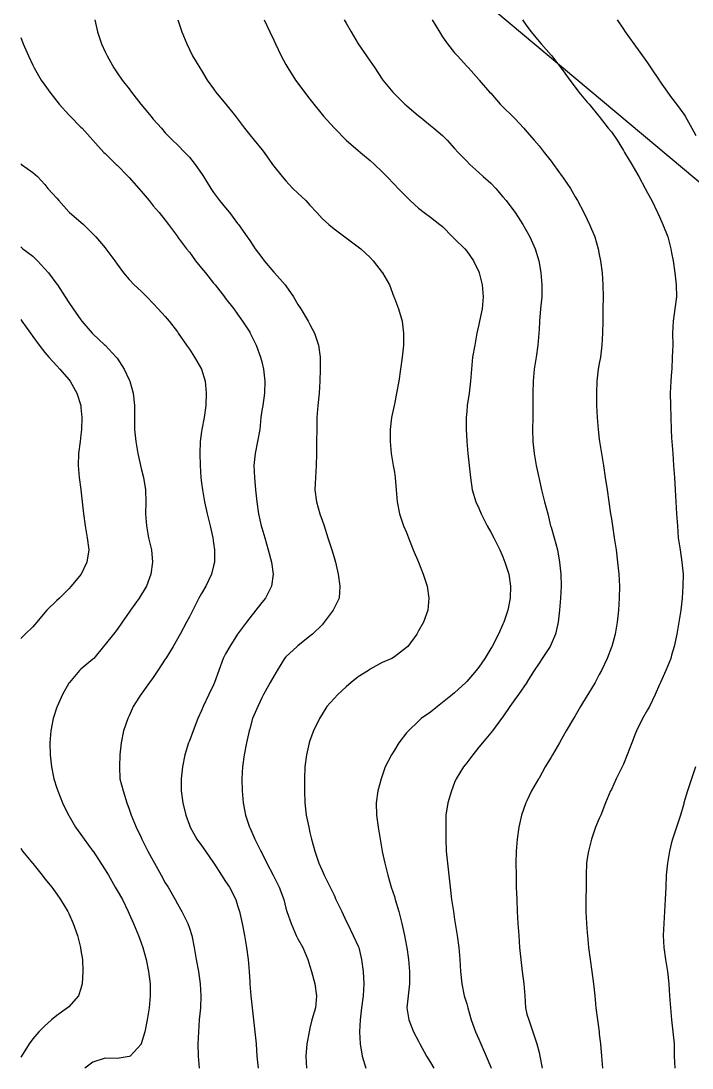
# Model space of a CAD drawing. Extents: x -729 to 771, y -779 to 721.
# Drawn here: x 34.1 to 217.2, y -778.8 to -492.9 of the extents above; entities that cross this region are included whole.
import ezdxf

# ---------------------------------------------------------------- set-up
doc = ezdxf.new("R2010")
doc.units = 0

msp = doc.modelspace()

# ---------------------------------------------------------------- linework, layer by layer
at = {"layer": 'CONTOURS'}
for points in [[(54.3015, -492.612, 426.472), (54.9888, -495.9015, 426.472), (56.0893, -499.1909, 426.472), (57.0676, -501.3683, 426.472), (57.6001, -502.4804, 426.472), (59.4969, -505.7699, 426.472), (60.357, -507.0641, 426.472), (61.7753, -509.0593, 426.472), (63.6465, -511.4449, 426.472), (64.2619, -512.3488, 426.472), (66.8561, -515.6383, 426.472), (66.936, -515.728, 426.472), (69.5961, -518.9278, 426.472), (70.2255, -519.6977, 426.472), (72.4381, -522.2172, 426.472), (73.5149, -523.4588, 426.472), (75.4721, -525.5067, 426.472), (76.8044, -526.7854, 426.472), (78.8799, -528.7962, 426.472), (80.0939, -530.108, 426.472), (81.6598, -532.0857, 426.472), (83.3833, -534.6044, 426.472), (83.9009, -535.3751, 426.472), (85.9229, -538.6646, 426.472), (86.6728, -539.7305, 426.472), (88.3173, -541.9541, 426.472), (89.9623, -543.9804, 426.472), (91.0026, -545.2436, 426.472), (93.2518, -548.2632, 426.472), (93.4546, -548.533, 426.472), (95.8114, -551.8225, 426.472), (96.5412, -552.881, 426.472), (98.064, -555.112, 426.472), (99.8307, -557.5367, 426.472), (100.5247, -558.4015, 426.472), (103.1202, -561.5009, 426.472), (103.3056, -561.6909, 426.472), (106.1989, -564.9804, 426.472), (106.4097, -565.2672, 426.472), (108.473, -568.2699, 426.472), (109.6991, -570.292, 426.472), (110.47, -571.5593, 426.472), (112.4619, -574.8488, 426.472), (112.9886, -575.8008, 426.472), (114.2237, -578.1383, 426.472), (115.3019, -581.4278, 426.472), (115.7502, -584.7172, 426.472), (115.7735, -588.0067, 426.472), (115.6974, -591.2962, 426.472), (115.4815, -594.5857, 426.472), (115.1575, -597.8751, 426.472), (114.8231, -601.1646, 426.472), (114.8263, -604.4541, 426.472), (114.7816, -607.7436, 426.472), (114.7479, -611.033, 426.472), (114.683, -614.3225, 426.472), (114.527, -617.612, 426.472), (114.3107, -620.9015, 426.472), (114.7484, -624.1909, 426.472), (115.6686, -627.4804, 426.472), (116.2781, -629.231, 426.472), (116.8345, -630.7699, 426.472), (117.8746, -634.0593, 426.472), (118.9145, -637.3488, 426.472), (119.5676, -639.3643, 426.472), (119.9452, -640.6383, 426.472), (120.7145, -643.9278, 426.472), (121.1153, -647.2172, 426.472), (120.9539, -650.5067, 426.472), (119.5676, -653.2827, 426.472), (119.2761, -653.7962, 426.472), (116.866, -657.0857, 426.472), (116.2781, -657.7475, 426.472), (113.6492, -660.3751, 426.472), (112.9886, -660.9227, 426.472), (109.6991, -663.4978, 426.472), (109.5023, -663.6646, 426.472), (106.4097, -666.5152, 426.472), (106.0219, -666.9541, 426.472), (103.991, -670.2436, 426.472), (103.1202, -671.8069, 426.472), (102.0984, -673.533, 426.472), (100.2888, -676.8225, 426.472), (99.8307, -677.7339, 426.472), (98.7246, -680.112, 426.472), (97.3355, -683.4015, 426.472), (96.5412, -686.1514, 426.472), (96.3991, -686.6909, 426.472), (95.6419, -689.9804, 426.472), (95.0129, -693.2699, 426.472), (94.5666, -696.5593, 426.472), (94.4087, -699.8488, 426.472), (94.4624, -703.1383, 426.472), (94.7965, -706.4278, 426.472), (95.4325, -709.7172, 426.472), (96.4616, -713.0067, 426.472), (96.5412, -713.1623, 426.472), (97.9535, -716.2962, 426.472), (99.6112, -719.5857, 426.472), (99.8307, -719.996, 426.472), (101.2116, -722.8751, 426.472), (102.9304, -726.1646, 426.472), (103.1202, -726.5165, 426.472), (104.5822, -729.4541, 426.472), (105.8433, -732.7436, 426.472), (106.4097, -735.1078, 426.472), (106.702, -736.033, 426.472), (107.8388, -739.3225, 426.472), (109.2441, -742.612, 426.472), (109.6991, -743.5218, 426.472), (110.9952, -745.9015, 426.472), (112.3871, -749.1909, 426.472), (112.9886, -750.9853, 426.472), (113.4415, -752.4804, 426.472), (114.2927, -755.7699, 426.472), (114.7522, -759.0593, 426.472), (114.4938, -762.3488, 426.472), (113.5246, -765.6383, 426.472), (112.9886, -767.9497, 426.472), (112.7457, -768.9278, 426.472), (112.1624, -772.2172, 426.472), (111.8852, -775.5067, 426.472), (111.9986, -778.7962, 426.472)], [(76.9573, -492.612, 436.472), (78.0632, -495.9015, 436.472), (79.379, -499.1909, 436.472), (80.0939, -500.6803, 436.472), (80.9669, -502.4804, 436.472), (82.9396, -505.7699, 436.472), (83.3833, -506.4231, 436.472), (84.9549, -509.0593, 436.472), (86.6728, -511.4611, 436.472), (87.3396, -512.3488, 436.472), (89.9623, -515.5228, 436.472), (90.0556, -515.6383, 436.472), (92.6726, -518.9278, 436.472), (93.2518, -519.6906, 436.472), (95.1578, -522.2172, 436.472), (96.5412, -524.0159, 436.472), (97.781, -525.5067, 436.472), (99.8307, -527.9782, 436.472), (100.4642, -528.7962, 436.472), (102.7932, -532.0857, 436.472), (103.1202, -532.5916, 436.472), (105.3745, -535.3751, 436.472), (106.4097, -536.6102, 436.472), (108.2818, -538.6646, 436.472), (109.6991, -539.9329, 436.472), (111.8271, -541.9541, 436.472), (112.9886, -543.2014, 436.472), (114.865, -545.2436, 436.472), (116.2781, -546.8795, 436.472), (118.1688, -548.533, 436.472), (119.5676, -549.6458, 436.472), (122.462, -551.8225, 436.472), (122.857, -552.1068, 436.472), (126.1465, -554.552, 436.472), (126.8653, -555.112, 436.472), (129.436, -557.5289, 436.472), (130.2669, -558.4015, 436.472), (132.7255, -561.5881, 436.472), (132.8069, -561.6909, 436.472), (134.712, -564.9804, 436.472), (135.8841, -568.2699, 436.472), (136.0149, -568.6464, 436.472), (137.185, -571.5593, 436.472), (138.1525, -574.8488, 436.472), (138.5303, -578.1383, 436.472), (138.494, -581.4278, 436.472), (138.1854, -584.7172, 436.472), (137.6796, -588.0067, 436.472), (137.2179, -591.2962, 436.472), (136.6432, -594.5857, 436.472), (136.0149, -597.5279, 436.472), (135.9365, -597.8751, 436.472), (135.2531, -601.1646, 436.472), (134.9161, -604.4541, 436.472), (134.8678, -607.7436, 436.472), (135.1831, -611.033, 436.472), (135.7307, -614.3225, 436.472), (136.0149, -616.1299, 436.472), (136.2506, -617.612, 436.472), (136.4786, -620.9015, 436.472), (136.7377, -624.1909, 436.472), (137.378, -627.4804, 436.472), (138.5145, -630.7699, 436.472), (139.3044, -632.562, 436.472), (139.891, -634.0593, 436.472), (141.188, -637.3488, 436.472), (142.5749, -640.6383, 436.472), (142.5939, -640.6899, 436.472), (143.8995, -643.9278, 436.472), (144.9435, -647.2172, 436.472), (145.4128, -650.5067, 436.472), (145.1142, -653.7962, 436.472), (143.966, -657.0857, 436.472), (142.5939, -659.4046, 436.472), (142.1081, -660.3751, 436.472), (139.6504, -663.6646, 436.472), (139.3044, -664.0065, 436.472), (136.0149, -666.513, 436.472), (135.2824, -666.9541, 436.472), (132.7255, -668.1096, 436.472), (129.436, -669.9116, 436.472), (128.9225, -670.2436, 436.472), (126.1465, -672.014, 436.472), (124.2134, -673.533, 436.472), (122.857, -674.7433, 436.472), (120.5802, -676.8225, 436.472), (119.5676, -677.881, 436.472), (117.5976, -680.112, 436.472), (116.2781, -682.1723, 436.472), (115.576, -683.4015, 436.472), (113.9825, -686.6909, 436.472), (112.9886, -689.3962, 436.472), (112.8079, -689.9804, 436.472), (112.0544, -693.2699, 436.472), (111.5441, -696.5593, 436.472), (111.4581, -699.8488, 436.472), (111.5009, -703.1383, 436.472), (111.6188, -706.4278, 436.472), (111.9662, -709.7172, 436.472), (112.6463, -713.0067, 436.472), (112.9886, -714.4713, 436.472), (113.3723, -716.2962, 436.472), (114.2853, -719.5857, 436.472), (115.4344, -722.8751, 436.472), (116.2781, -724.8622, 436.472), (116.8421, -726.1646, 436.472), (118.5188, -729.4541, 436.472), (119.5676, -731.6134, 436.472), (120.0737, -732.7436, 436.472), (121.6725, -736.033, 436.472), (122.857, -738.6668, 436.472), (123.1845, -739.3225, 436.472), (124.7848, -742.612, 436.472), (126.1465, -745.5045, 436.472), (126.3179, -745.9015, 436.472), (127.0559, -749.1909, 436.472), (127.5135, -752.4804, 436.472), (127.6666, -755.7699, 436.472), (127.5105, -759.0593, 436.472), (127.0287, -762.3488, 436.472), (126.6446, -765.6383, 436.472), (126.4716, -768.9278, 436.472), (126.6389, -772.2172, 436.472), (127.2671, -775.5067, 436.472), (128.2298, -778.7962, 436.472)], [(100.4894, -492.612, 446.472), (102.0462, -495.9015, 446.472), (103.1202, -498.1811, 446.472), (103.5732, -499.1909, 446.472), (105.0967, -502.4804, 446.472), (106.4097, -504.8602, 446.472), (106.9281, -505.7699, 446.472), (109.0695, -509.0593, 446.472), (109.6991, -509.9319, 446.472), (111.485, -512.3488, 446.472), (112.9886, -514.2791, 446.472), (114.0428, -515.6383, 446.472), (116.2781, -518.4351, 446.472), (116.6966, -518.9278, 446.472), (119.5676, -522.0804, 446.472), (119.7171, -522.2172, 446.472), (122.857, -525.4612, 446.472), (122.9042, -525.5067, 446.472), (126.1465, -528.2977, 446.472), (126.7307, -528.7962, 446.472), (129.436, -531.0393, 446.472), (130.5577, -532.0857, 446.472), (132.7255, -534.0844, 446.472), (133.9801, -535.3751, 446.472), (136.0149, -537.6137, 446.472), (137.0798, -538.6646, 446.472), (139.3044, -540.9442, 446.472), (140.3439, -541.9541, 446.472), (142.5939, -544.006, 446.472), (144.1495, -545.2436, 446.472), (145.8833, -546.4869, 446.472), (148.4433, -548.533, 446.472), (149.1728, -549.078, 446.472), (151.8846, -551.8225, 446.472), (152.4623, -552.4053, 446.472), (155.2125, -555.112, 446.472), (155.7518, -555.79, 446.472), (157.6265, -558.4015, 446.472), (159.0412, -561.4396, 446.472), (159.1395, -561.6909, 446.472), (159.9356, -564.9804, 446.472), (160.2923, -568.2699, 446.472), (159.9632, -571.5593, 446.472), (159.2493, -574.8488, 446.472), (159.0412, -575.8164, 446.472), (158.543, -578.1383, 446.472), (157.9379, -581.4278, 446.472), (157.3763, -584.7172, 446.472), (157.0536, -588.0067, 446.472), (156.7899, -591.2962, 446.472), (156.3997, -594.5857, 446.472), (155.9178, -597.8751, 446.472), (155.7518, -599.5738, 446.472), (155.5847, -601.1646, 446.472), (155.62, -604.4541, 446.472), (155.7518, -607.5141, 446.472), (155.7616, -607.7436, 446.472), (156.0302, -611.033, 446.472), (156.388, -614.3225, 446.472), (156.7631, -617.612, 446.472), (157.2816, -620.9015, 446.472), (158.2696, -624.1909, 446.472), (159.0412, -625.9428, 446.472), (159.7306, -627.4804, 446.472), (161.3762, -630.7699, 446.472), (162.3307, -632.4939, 446.472), (163.1441, -634.0593, 446.472), (164.7709, -637.3488, 446.472), (165.6202, -639.2261, 446.472), (166.1907, -640.6383, 446.472), (167.2186, -643.9278, 446.472), (167.7258, -647.2172, 446.472), (167.6439, -650.5067, 446.472), (166.9671, -653.7962, 446.472), (165.8739, -657.0857, 446.472), (165.6202, -657.6533, 446.472), (164.4286, -660.3751, 446.472), (162.6755, -663.6646, 446.472), (162.3307, -664.2735, 446.472), (160.7166, -666.9541, 446.472), (159.0412, -669.3226, 446.472), (158.3429, -670.2436, 446.472), (155.7518, -673.2897, 446.472), (155.5207, -673.533, 446.472), (152.4623, -676.3507, 446.472), (151.8814, -676.8225, 446.472), (149.1728, -679.0297, 446.472), (147.7787, -680.112, 446.472), (145.8833, -681.5961, 446.472), (143.3011, -683.4015, 446.472), (142.5939, -684.0706, 446.472), (139.8341, -686.6909, 446.472), (139.3044, -687.2918, 446.472), (137.2704, -689.9804, 446.472), (136.0149, -692.0347, 446.472), (135.23, -693.2699, 446.472), (133.4804, -696.5593, 446.472), (132.7255, -698.9711, 446.472), (132.4285, -699.8488, 446.472), (131.4962, -703.1383, 446.472), (131.0569, -706.4278, 446.472), (131.1269, -709.7172, 446.472), (131.6092, -713.0067, 446.472), (132.1085, -716.2962, 446.472), (132.6953, -719.5857, 446.472), (132.7255, -719.7118, 446.472), (133.4134, -722.8751, 446.472), (134.2552, -726.1646, 446.472), (135.165, -729.4541, 446.472), (136.0149, -731.9317, 446.472), (136.2623, -732.7436, 446.472), (137.2033, -736.033, 446.472), (138.0214, -739.3225, 446.472), (138.7501, -742.612, 446.472), (139.3044, -745.4997, 446.472), (139.3841, -745.9015, 446.472), (139.9127, -749.1909, 446.472), (140.1667, -752.4804, 446.472), (140.115, -755.7699, 446.472), (139.8257, -759.0593, 446.472), (139.4641, -762.3488, 446.472), (140.0087, -765.6383, 446.472), (141.2752, -768.9278, 446.472), (142.5939, -771.442, 446.472), (143.0085, -772.2172, 446.472), (144.8257, -775.5067, 446.472), (145.8833, -777.26, 446.472), (146.7723, -778.7962, 446.472)], [(122.3513, -492.612, 456.472), (122.857, -493.5268, 456.472), (124.1859, -495.9015, 456.472), (126.1465, -499.1828, 456.472), (126.1516, -499.1909, 456.472), (128.3793, -502.4804, 456.472), (129.436, -503.8889, 456.472), (130.6915, -505.7699, 456.472), (132.7255, -508.8239, 456.472), (132.8805, -509.0593, 456.472), (135.5979, -512.3488, 456.472), (136.0149, -512.8156, 456.472), (138.8847, -515.6383, 456.472), (139.3044, -516.0397, 456.472), (142.5939, -518.7912, 456.472), (142.7655, -518.9278, 456.472), (145.8833, -521.4489, 456.472), (146.768, -522.2172, 456.472), (149.1728, -524.2323, 456.472), (150.4447, -525.5067, 456.472), (152.4623, -527.7917, 456.472), (153.4116, -528.7962, 456.472), (155.7518, -531.2405, 456.472), (156.6294, -532.0857, 456.472), (159.0412, -534.3155, 456.472), (160.2291, -535.3751, 456.472), (162.3307, -537.1706, 456.472), (163.7466, -538.6646, 456.472), (165.6202, -540.9029, 456.472), (166.4823, -541.9541, 456.472), (168.9097, -545.1733, 456.472), (168.9596, -545.2436, 456.472), (171.0958, -548.533, 456.472), (172.1991, -550.401, 456.472), (172.9698, -551.8225, 456.472), (174.4143, -555.112, 456.472), (175.3969, -558.4015, 456.472), (175.4886, -558.8947, 456.472), (175.9839, -561.6909, 456.472), (176.2511, -564.9804, 456.472), (176.2155, -568.2699, 456.472), (175.9085, -571.5593, 456.472), (175.6573, -574.8488, 456.472), (175.4886, -577.2427, 456.472), (175.424, -578.1383, 456.472), (175.1389, -581.4278, 456.472), (174.7188, -584.7172, 456.472), (174.1943, -588.0067, 456.472), (173.8818, -591.2962, 456.472), (173.7605, -594.5857, 456.472), (173.7741, -597.8751, 456.472), (173.7869, -601.1646, 456.472), (173.6909, -604.4541, 456.472), (173.8265, -607.7436, 456.472), (174.1705, -611.033, 456.472), (174.6928, -614.3225, 456.472), (175.4115, -617.612, 456.472), (175.4886, -617.9294, 456.472), (176.1731, -620.9015, 456.472), (177.0015, -624.1909, 456.472), (177.8526, -627.4804, 456.472), (178.6677, -630.7699, 456.472), (178.7781, -631.165, 456.472), (179.6028, -634.0593, 456.472), (180.4915, -637.3488, 456.472), (181.1032, -640.6383, 456.472), (181.4315, -643.9278, 456.472), (181.4917, -647.2172, 456.472), (181.3686, -650.5067, 456.472), (181.0935, -653.7962, 456.472), (180.6826, -657.0857, 456.472), (179.9425, -660.3751, 456.472), (178.7781, -663.1071, 456.472), (178.5363, -663.6646, 456.472), (176.3918, -666.9541, 456.472), (175.4886, -668.2193, 456.472), (174.1971, -670.2436, 456.472), (172.1991, -673.4099, 456.472), (172.1235, -673.533, 456.472), (169.8697, -676.8225, 456.472), (168.9097, -678.1769, 456.472), (167.4812, -680.112, 456.472), (165.6202, -682.8745, 456.472), (165.2579, -683.4015, 456.472), (162.7771, -686.6909, 456.472), (162.3307, -687.2655, 456.472), (160.0413, -689.9804, 456.472), (159.0412, -691.2054, 456.472), (157.3942, -693.2699, 456.472), (155.7518, -695.4361, 456.472), (154.9252, -696.5593, 456.472), (152.853, -699.8488, 456.472), (152.4623, -700.8608, 456.472), (151.5907, -703.1383, 456.472), (150.6521, -706.4278, 456.472), (150.0759, -709.7172, 456.472), (150.0477, -713.0067, 456.472), (150.1007, -716.2962, 456.472), (150.1847, -719.5857, 456.472), (150.4813, -722.8751, 456.472), (150.897, -726.1646, 456.472), (151.2059, -729.4541, 456.472), (151.5936, -732.7436, 456.472), (152.1086, -736.033, 456.472), (152.4623, -738.2527, 456.472), (152.637, -739.3225, 456.472), (153.1311, -742.612, 456.472), (153.6091, -745.9015, 456.472), (153.9093, -749.1909, 456.472), (154.1008, -752.4804, 456.472), (154.4373, -755.7699, 456.472), (155.1094, -759.0593, 456.472), (155.7518, -761.2418, 456.472), (156.0528, -762.3488, 456.472), (156.9452, -765.6383, 456.472), (158.1457, -768.9278, 456.472), (159.0412, -770.8915, 456.472), (159.594, -772.2172, 456.472), (161.0839, -775.5067, 456.472), (162.3307, -778.5862, 456.472), (162.409, -778.7962, 456.472)], [(146.3263, -492.612, 466.472), (148.2989, -495.9015, 466.472), (149.1728, -497.2441, 466.472), (150.4973, -499.1909, 466.472), (152.4623, -501.6094, 466.472), (153.2227, -502.4804, 466.472), (155.7518, -505.2776, 466.472), (156.202, -505.7699, 466.472), (159.0412, -508.9008, 466.472), (159.1831, -509.0593, 466.472), (162.0138, -512.3488, 466.472), (162.3307, -512.6807, 466.472), (164.8956, -515.6383, 466.472), (165.6202, -516.3632, 466.472), (168.2758, -518.9278, 466.472), (168.9097, -519.5963, 466.472), (171.385, -522.2172, 466.472), (172.1991, -523.1538, 466.472), (174.2015, -525.5067, 466.472), (175.4886, -527.0653, 466.472), (176.8529, -528.7962, 466.472), (178.7781, -531.2058, 466.472), (179.4168, -532.0857, 466.472), (181.8046, -535.3751, 466.472), (182.0676, -535.7333, 466.472), (184.116, -538.6646, 466.472), (185.357, -540.9279, 466.472), (185.9778, -541.9541, 466.472), (187.7513, -545.2436, 466.472), (188.6465, -547.104, 466.472), (189.3093, -548.533, 466.472), (190.7427, -551.8225, 466.472), (191.6066, -555.112, 466.472), (191.936, -556.6621, 466.472), (192.2982, -558.4015, 466.472), (192.7146, -561.6909, 466.472), (192.8878, -564.9804, 466.472), (193.0171, -568.2699, 466.472), (192.9466, -571.5593, 466.472), (192.8837, -574.8488, 466.472), (192.8133, -578.1383, 466.472), (192.6599, -581.4278, 466.472), (192.2293, -584.7172, 466.472), (191.936, -586.453, 466.472), (191.658, -588.0067, 466.472), (191.2979, -591.2962, 466.472), (191.1626, -594.5857, 466.472), (191.2032, -597.8751, 466.472), (191.3689, -601.1646, 466.472), (191.6196, -604.4541, 466.472), (191.936, -607.1357, 466.472), (192.0063, -607.7436, 466.472), (192.4999, -611.033, 466.472), (193.0564, -614.3225, 466.472), (193.5531, -617.612, 466.472), (194.076, -620.9015, 466.472), (194.5389, -624.1909, 466.472), (195.0071, -627.4804, 466.472), (195.2255, -628.8866, 466.472), (195.5311, -630.7699, 466.472), (196.0229, -634.0593, 466.472), (196.5027, -637.3488, 466.472), (196.9184, -640.6383, 466.472), (197.2357, -643.9278, 466.472), (197.407, -647.2172, 466.472), (197.322, -650.5067, 466.472), (197.1596, -653.7962, 466.472), (196.8228, -657.0857, 466.472), (196.2361, -660.3751, 466.472), (195.3193, -663.6646, 466.472), (195.2255, -663.9128, 466.472), (194.1062, -666.9541, 466.472), (192.5564, -670.2436, 466.472), (191.936, -671.3917, 466.472), (190.802, -673.533, 466.472), (188.8234, -676.8225, 466.472), (188.6465, -677.1297, 466.472), (186.8008, -680.112, 466.472), (185.357, -682.645, 466.472), (184.8904, -683.4015, 466.472), (182.9284, -686.6909, 466.472), (182.0676, -688.2033, 466.472), (181.0989, -689.9804, 466.472), (179.1918, -693.2699, 466.472), (178.7781, -693.9597, 466.472), (177.2017, -696.5593, 466.472), (175.4886, -699.6748, 466.472), (175.3854, -699.8488, 466.472), (173.4806, -703.1383, 466.472), (172.1991, -705.8287, 466.472), (171.9243, -706.4278, 466.472), (170.7539, -709.7172, 466.472), (169.9601, -713.0067, 466.472), (169.4891, -716.2962, 466.472), (169.2294, -719.5857, 466.472), (169.1628, -722.8751, 466.472), (169.2144, -726.1646, 466.472), (169.2624, -729.4541, 466.472), (169.3961, -732.7436, 466.472), (169.5224, -736.033, 466.472), (169.7112, -739.3225, 466.472), (169.9672, -742.612, 466.472), (170.1872, -745.9015, 466.472), (170.5314, -749.1909, 466.472), (170.9315, -752.4804, 466.472), (171.3194, -755.7699, 466.472), (171.5996, -759.0593, 466.472), (171.7763, -762.3488, 466.472), (172.1991, -764.091, 466.472), (172.6815, -765.6383, 466.472), (173.8458, -768.9278, 466.472), (174.8781, -772.2172, 466.472), (175.4886, -774.593, 466.472), (175.7046, -775.5067, 466.472), (176.3645, -778.7962, 466.472)], [(170.9651, -492.612, 476.472), (172.1991, -494.3297, 476.472), (173.3016, -495.9015, 476.472), (175.4886, -498.5058, 476.472), (176.0684, -499.1909, 476.472), (178.7781, -502.228, 476.472), (178.9765, -502.4804, 476.472), (181.4796, -505.7699, 476.472), (182.0676, -506.5731, 476.472), (183.8897, -509.0593, 476.472), (185.357, -511.0459, 476.472), (186.3902, -512.3488, 476.472), (188.6465, -515.0638, 476.472), (189.1516, -515.6383, 476.472), (191.8558, -518.9278, 476.472), (191.936, -519.0285, 476.472), (194.381, -522.2172, 476.472), (195.2255, -523.2186, 476.472), (196.7827, -525.5067, 476.472), (198.5149, -528.3094, 476.472), (198.8096, -528.7962, 476.472), (200.8147, -532.0857, 476.472), (201.8044, -533.8517, 476.472), (202.7458, -535.3751, 476.472), (204.4439, -538.6646, 476.472), (205.0939, -539.8392, 476.472), (206.2621, -541.9541, 476.472), (207.8621, -545.2436, 476.472), (208.3833, -546.4485, 476.472), (209.2879, -548.533, 476.472), (210.6568, -551.8225, 476.472), (211.4777, -555.112, 476.472), (211.6728, -556.2602, 476.472), (212.0705, -558.4015, 476.472), (212.5695, -561.6909, 476.472), (212.9517, -564.9804, 476.472), (212.9757, -568.2699, 476.472), (212.5189, -571.5593, 476.472), (212.1214, -574.8488, 476.472), (211.949, -578.1383, 476.472), (211.9666, -581.4278, 476.472), (211.8422, -584.7172, 476.472), (211.7212, -588.0067, 476.472), (211.6728, -588.6652, 476.472), (211.4726, -591.2962, 476.472), (211.2947, -594.5857, 476.472), (211.3432, -597.8751, 476.472), (211.4527, -601.1646, 476.472), (211.5306, -604.4541, 476.472), (211.6728, -606.829, 476.472), (211.7285, -607.7436, 476.472), (211.9932, -611.033, 476.472), (212.2121, -614.3225, 476.472), (212.4597, -617.612, 476.472), (212.6704, -620.9015, 476.472), (212.8434, -624.1909, 476.472), (213.0223, -627.4804, 476.472), (213.264, -630.7699, 476.472), (213.448, -634.0593, 476.472), (213.9642, -637.3488, 476.472), (214.4654, -640.6383, 476.472), (214.7829, -643.9278, 476.472), (214.7673, -647.2172, 476.472), (214.5722, -650.5067, 476.472), (214.1671, -653.7962, 476.472), (213.6876, -657.0857, 476.472), (213.1391, -660.3751, 476.472), (212.4014, -663.6646, 476.472), (211.6728, -666.0827, 476.472), (211.4143, -666.9541, 476.472), (210.138, -670.2436, 476.472), (208.6613, -673.533, 476.472), (208.3833, -674.1087, 476.472), (207.1495, -676.8225, 476.472), (205.6023, -680.112, 476.472), (205.0939, -681.0103, 476.472), (203.7644, -683.4015, 476.472), (202.1028, -686.6909, 476.472), (201.8044, -687.4004, 476.472), (200.7889, -689.9804, 476.472), (199.5516, -693.2699, 476.472), (198.5149, -695.8463, 476.472), (198.174, -696.5593, 476.472), (196.5859, -699.8488, 476.472), (195.2255, -702.7035, 476.472), (195.0052, -703.1383, 476.472), (193.5893, -706.4278, 476.472), (192.3798, -709.7172, 476.472), (191.936, -710.6953, 476.472), (190.9162, -713.0067, 476.472), (189.8379, -716.2962, 476.472), (188.9882, -719.5857, 476.472), (188.6465, -721.6013, 476.472), (188.4651, -722.8751, 476.472), (188.3157, -726.1646, 476.472), (188.3526, -729.4541, 476.472), (188.3079, -732.7436, 476.472), (188.2892, -736.033, 476.472), (188.4154, -739.3225, 476.472), (188.6465, -741.8834, 476.472), (188.7109, -742.612, 476.472), (189.0083, -745.9015, 476.472), (189.4023, -749.1909, 476.472), (189.9068, -752.4804, 476.472), (190.3802, -755.7699, 476.472), (190.7523, -759.0593, 476.472), (191.0308, -762.3488, 476.472), (191.4207, -765.6383, 476.472), (191.859, -768.9278, 476.472), (191.936, -769.5596, 476.472), (192.2531, -772.2172, 476.472), (192.5033, -775.5067, 476.472), (192.7924, -778.7962, 476.472)], [(196.8045, -492.612, 486.472), (198.5149, -495.1379, 486.472), (199.0213, -495.9015, 486.472), (201.3392, -499.1909, 486.472), (201.8044, -499.8534, 486.472), (203.7421, -502.4804, 486.472), (205.0939, -504.3608, 486.472), (206.0275, -505.7699, 486.472), (208.2501, -509.0593, 486.472), (208.3833, -509.2493, 486.472), (210.5172, -512.3488, 486.472), (211.6728, -513.8716, 486.472), (213.0432, -515.6383, 486.472), (214.9623, -518.3395, 486.472), (215.335, -518.9278, 486.472), (217.2273, -522.2172, 486.472), (218.2518, -524.1666, 486.472)], [(34.0412, -497.4396, 416.472), (34.7594, -499.1909, 416.472), (36.154, -502.4804, 416.472), (37.3307, -504.9595, 416.472), (37.7319, -505.7699, 416.472), (39.6402, -509.0593, 416.472), (40.6202, -510.425, 416.472), (41.9661, -512.3488, 416.472), (43.9097, -514.7992, 416.472), (44.5813, -515.6383, 416.472), (47.1991, -518.5994, 416.472), (47.5166, -518.9278, 416.472), (50.4886, -521.8841, 416.472), (50.8258, -522.2172, 416.472), (53.7691, -525.5067, 416.472), (53.7781, -525.5166, 416.472), (56.7646, -528.7962, 416.472), (57.0676, -529.0811, 416.472), (60.1404, -532.0857, 416.472), (60.357, -532.3011, 416.472), (63.3422, -535.3751, 416.472), (63.6465, -535.7017, 416.472), (66.2619, -538.6646, 416.472), (66.936, -539.434, 416.472), (69.0648, -541.9541, 416.472), (70.2255, -543.3755, 416.472), (71.8061, -545.2436, 416.472), (73.5149, -547.3353, 416.472), (74.4002, -548.533, 416.472), (76.8044, -551.7347, 416.472), (76.8678, -551.8225, 416.472), (79.3208, -555.112, 416.472), (80.0939, -556.0787, 416.472), (81.7799, -558.4015, 416.472), (83.3833, -560.3972, 416.472), (84.4623, -561.6909, 416.472), (86.6728, -564.5051, 416.472), (87.0781, -564.9804, 416.472), (89.6635, -568.2699, 416.472), (89.9623, -568.6563, 416.472), (92.2354, -571.5593, 416.472), (93.2518, -572.9351, 416.472), (94.6157, -574.8488, 416.472), (96.5412, -577.907, 416.472), (96.6786, -578.1383, 416.472), (98.3198, -581.4278, 416.472), (99.5284, -584.7172, 416.472), (99.8307, -585.9957, 416.472), (100.3297, -588.0067, 416.472), (100.6798, -591.2962, 416.472), (100.5681, -594.5857, 416.472), (100.0999, -597.8751, 416.472), (99.8307, -599.3005, 416.472), (99.5343, -601.1646, 416.472), (99.2651, -604.4541, 416.472), (98.6862, -607.7436, 416.472), (98.0415, -611.033, 416.472), (97.6428, -614.3225, 416.472), (97.8263, -617.612, 416.472), (98.1204, -620.9015, 416.472), (98.5009, -624.1909, 416.472), (98.98, -627.4804, 416.472), (99.6711, -630.7699, 416.472), (99.8307, -631.3179, 416.472), (100.6421, -634.0593, 416.472), (101.5895, -637.3488, 416.472), (102.4996, -640.6383, 416.472), (102.9327, -643.9278, 416.472), (102.5086, -647.2172, 416.472), (100.8953, -650.5067, 416.472), (99.8307, -651.698, 416.472), (98.2108, -653.7962, 416.472), (96.5412, -655.8805, 416.472), (95.6641, -657.0857, 416.472), (93.2518, -660.3519, 416.472), (93.2361, -660.3751, 416.472), (91.145, -663.6646, 416.472), (89.9623, -665.7524, 416.472), (89.2796, -666.9541, 416.472), (88.1239, -670.2436, 416.472), (86.9396, -673.533, 416.472), (86.6728, -674.1789, 416.472), (85.3957, -676.8225, 416.472), (83.8167, -680.112, 416.472), (83.3833, -681.1637, 416.472), (82.4137, -683.4015, 416.472), (81.0766, -686.6909, 416.472), (80.0939, -689.4252, 416.472), (79.8738, -689.9804, 416.472), (78.8821, -693.2699, 416.472), (78.2413, -696.5593, 416.472), (77.8181, -699.8488, 416.472), (77.8326, -703.1383, 416.472), (78.2822, -706.4278, 416.472), (79.1013, -709.7172, 416.472), (80.0939, -712.4871, 416.472), (80.2814, -713.0067, 416.472), (82.1224, -716.2962, 416.472), (83.3833, -718.0752, 416.472), (84.445, -719.5857, 416.472), (86.6728, -722.7225, 416.472), (86.7693, -722.8751, 416.472), (88.8226, -726.1646, 416.472), (89.9623, -727.8771, 416.472), (91.0461, -729.4541, 416.472), (92.75, -732.7436, 416.472), (93.2518, -734.417, 416.472), (93.7745, -736.033, 416.472), (94.5151, -739.3225, 416.472), (95.1051, -742.612, 416.472), (95.6257, -745.9015, 416.472), (96.0846, -749.1909, 416.472), (96.3613, -752.4804, 416.472), (96.5412, -755.2346, 416.472), (96.575, -755.7699, 416.472), (96.8389, -759.0593, 416.472), (97.241, -762.3488, 416.472), (97.5942, -765.6383, 416.472), (97.9782, -768.9278, 416.472), (98.2657, -772.2172, 416.472), (98.5166, -775.5067, 416.472), (98.873, -778.7962, 416.472)], [(34.0412, -531.9354, 406.472), (34.2663, -532.0857, 406.472), (37.3307, -534.3144, 406.472), (38.6433, -535.3751, 406.472), (40.6202, -537.5313, 406.472), (41.4857, -538.6646, 406.472), (43.9097, -541.2767, 406.472), (44.4191, -541.9541, 406.472), (47.1991, -545.0653, 406.472), (47.3539, -545.2436, 406.472), (50.4886, -547.8938, 406.472), (51.1922, -548.533, 406.472), (53.7781, -551.0473, 406.472), (54.5164, -551.8225, 406.472), (57.0676, -554.8365, 406.472), (57.3077, -555.112, 406.472), (59.7596, -558.4015, 406.472), (60.357, -559.3356, 406.472), (62.0622, -561.6909, 406.472), (63.6465, -563.517, 406.472), (65.0359, -564.9804, 406.472), (66.936, -566.7315, 406.472), (68.4573, -568.2699, 406.472), (70.2255, -570.1092, 406.472), (71.5853, -571.5593, 406.472), (73.5149, -573.608, 406.472), (74.5923, -574.8488, 406.472), (76.8044, -577.7712, 406.472), (77.0511, -578.1383, 406.472), (79.3183, -581.4278, 406.472), (80.0939, -582.5515, 406.472), (81.4935, -584.7172, 406.472), (83.3833, -587.9469, 406.472), (83.4149, -588.0067, 406.472), (84.3563, -591.2962, 406.472), (84.6611, -594.5857, 406.472), (84.5347, -597.8751, 406.472), (84.1466, -601.1646, 406.472), (83.468, -604.4541, 406.472), (83.3833, -605.0395, 406.472), (82.9984, -607.7436, 406.472), (82.9284, -611.033, 406.472), (83.0241, -614.3225, 406.472), (83.1716, -617.612, 406.472), (83.3833, -619.0917, 406.472), (83.6584, -620.9015, 406.472), (84.1805, -624.1909, 406.472), (84.9138, -627.4804, 406.472), (85.7177, -630.7699, 406.472), (86.4636, -634.0593, 406.472), (86.6728, -635.4993, 406.472), (86.9311, -637.3488, 406.472), (86.9059, -640.6383, 406.472), (86.6728, -641.6501, 406.472), (86.1032, -643.9278, 406.472), (84.6079, -647.2172, 406.472), (83.3833, -649.1979, 406.472), (82.6734, -650.5067, 406.472), (81.0168, -653.7962, 406.472), (80.0939, -655.5757, 406.472), (79.3089, -657.0857, 406.472), (77.5246, -660.3751, 406.472), (76.8044, -661.6507, 406.472), (75.6283, -663.6646, 406.472), (73.6243, -666.9541, 406.472), (73.5149, -667.1337, 406.472), (71.442, -670.2436, 406.472), (70.2255, -672.1727, 406.472), (69.2136, -673.533, 406.472), (66.936, -676.7395, 406.472), (66.874, -676.8225, 406.472), (64.7788, -680.112, 406.472), (63.6465, -682.6059, 406.472), (63.3105, -683.4015, 406.472), (62.1253, -686.6909, 406.472), (61.43, -689.9804, 406.472), (61.0978, -693.2699, 406.472), (61.0288, -696.5593, 406.472), (61.1466, -699.8488, 406.472), (61.9701, -703.1383, 406.472), (63.0465, -706.4278, 406.472), (63.6465, -708.0971, 406.472), (64.2082, -709.7172, 406.472), (65.5301, -713.0067, 406.472), (66.936, -715.8735, 406.472), (67.1326, -716.2962, 406.472), (68.7678, -719.5857, 406.472), (70.2255, -722.2417, 406.472), (70.5435, -722.8751, 406.472), (72.3452, -726.1646, 406.472), (73.5149, -728.2036, 406.472), (74.299, -729.4541, 406.472), (76.1587, -732.7436, 406.472), (76.8044, -733.9418, 406.472), (78.0266, -736.033, 406.472), (79.6371, -739.3225, 406.472), (80.0939, -740.6224, 406.472), (80.7084, -742.612, 406.472), (81.3424, -745.9015, 406.472), (81.9408, -749.1909, 406.472), (82.6053, -752.4804, 406.472), (83.0318, -755.7699, 406.472), (83.1875, -759.0593, 406.472), (83.0921, -762.3488, 406.472), (82.7816, -765.6383, 406.472), (82.5325, -768.9278, 406.472), (82.4089, -772.2172, 406.472), (82.4778, -775.5067, 406.472), (82.7865, -778.7962, 406.472)], [(34.0412, -554.6254, 396.472), (34.6662, -555.112, 396.472), (37.3307, -557.138, 396.472), (38.6127, -558.4015, 396.472), (40.6202, -560.5991, 396.472), (41.6027, -561.6909, 396.472), (43.9097, -564.7666, 396.472), (44.0581, -564.9804, 396.472), (46.1657, -568.2699, 396.472), (47.1991, -569.8087, 396.472), (48.392, -571.5593, 396.472), (50.4886, -574.5482, 396.472), (50.7243, -574.8488, 396.472), (53.5939, -578.1383, 396.472), (53.7781, -578.3338, 396.472), (57.0517, -581.4278, 396.472), (57.0676, -581.4429, 396.472), (60.1457, -584.7172, 396.472), (60.357, -584.9956, 396.472), (62.2718, -588.0067, 396.472), (63.6465, -590.869, 396.472), (63.8549, -591.2962, 396.472), (64.7281, -594.5857, 396.472), (65.0845, -597.8751, 396.472), (65.1065, -601.1646, 396.472), (65.0974, -604.4541, 396.472), (65.4954, -607.7436, 396.472), (66.0587, -611.033, 396.472), (66.7603, -614.3225, 396.472), (66.936, -615.1284, 396.472), (67.5851, -617.612, 396.472), (68.1016, -620.9015, 396.472), (68.1568, -624.1909, 396.472), (68.1137, -627.4804, 396.472), (68.3336, -630.7699, 396.472), (68.912, -634.0593, 396.472), (69.7806, -637.3488, 396.472), (70.0251, -640.6383, 396.472), (69.5963, -643.9278, 396.472), (68.3681, -647.2172, 396.472), (66.936, -649.5897, 396.472), (66.3888, -650.5067, 396.472), (64.0261, -653.7962, 396.472), (63.6465, -654.3436, 396.472), (61.7148, -657.0857, 396.472), (60.357, -659.0516, 396.472), (59.3587, -660.3751, 396.472), (57.0676, -663.1811, 396.472), (56.6763, -663.6646, 396.472), (53.9724, -666.9541, 396.472), (53.7781, -667.1601, 396.472), (50.4886, -669.9262, 396.472), (50.1244, -670.2436, 396.472), (47.3344, -673.533, 396.472), (47.1991, -673.7461, 396.472), (45.44, -676.8225, 396.472), (43.9635, -680.112, 396.472), (43.9097, -680.2781, 396.472), (42.8811, -683.4015, 396.472), (42.2679, -686.6909, 396.472), (42.0263, -689.9804, 396.472), (42.0994, -693.2699, 396.472), (42.4632, -696.5593, 396.472), (43.058, -699.8488, 396.472), (43.9097, -702.3716, 396.472), (44.1493, -703.1383, 396.472), (45.4902, -706.4278, 396.472), (47.1032, -709.7172, 396.472), (47.1991, -709.8803, 396.472), (49.0275, -713.0067, 396.472), (50.4886, -715.0461, 396.472), (51.3447, -716.2962, 396.472), (53.7781, -719.5579, 396.472), (53.7953, -719.5857, 396.472), (55.9182, -722.8751, 396.472), (57.0676, -724.6433, 396.472), (57.9763, -726.1646, 396.472), (59.8634, -729.4541, 396.472), (60.357, -730.3198, 396.472), (61.7898, -732.7436, 396.472), (63.3684, -736.033, 396.472), (63.6465, -736.6541, 396.472), (64.8459, -739.3225, 396.472), (66.2178, -742.612, 396.472), (66.936, -744.6109, 396.472), (67.3612, -745.9015, 396.472), (68.2615, -749.1909, 396.472), (68.9497, -752.4804, 396.472), (69.3345, -755.7699, 396.472), (69.381, -759.0593, 396.472), (69.1101, -762.3488, 396.472), (68.5313, -765.6383, 396.472), (67.9234, -768.9278, 396.472), (66.9659, -772.2172, 396.472), (66.936, -772.2818, 396.472), (63.8883, -775.5067, 396.472), (63.6465, -775.6632, 396.472), (60.357, -776.1451, 396.472), (57.0676, -776.0673, 396.472), (53.7781, -777.196, 396.472), (51.5569, -778.7962, 396.472)], [(34.0412, -574.4517, 386.472), (34.3767, -574.8488, 386.472), (36.706, -578.1383, 386.472), (37.3307, -579.0343, 386.472), (39.0561, -581.4278, 386.472), (40.6202, -583.3977, 386.472), (41.7371, -584.7172, 386.472), (43.9097, -587.1271, 386.472), (44.7299, -588.0067, 386.472), (47.1991, -590.8393, 386.472), (47.5697, -591.2962, 386.472), (49.4036, -594.5857, 386.472), (50.4274, -597.8751, 386.472), (50.4886, -598.4417, 386.472), (50.748, -601.1646, 386.472), (50.666, -604.4541, 386.472), (50.4886, -605.9141, 386.472), (50.2656, -607.7436, 386.472), (49.7998, -611.033, 386.472), (49.6998, -614.3225, 386.472), (50.0475, -617.612, 386.472), (50.4886, -620.8601, 386.472), (50.4943, -620.9015, 386.472), (50.8265, -624.1909, 386.472), (51.2305, -627.4804, 386.472), (51.686, -630.7699, 386.472), (52.1796, -634.0593, 386.472), (52.6616, -637.3488, 386.472), (52.1229, -640.6383, 386.472), (50.5816, -643.9278, 386.472), (50.4886, -644.061, 386.472), (47.8625, -647.2172, 386.472), (47.1991, -647.9253, 386.472), (44.608, -650.5067, 386.472), (43.9097, -651.1684, 386.472), (41.1966, -653.7962, 386.472), (40.6202, -654.4055, 386.472), (38.4261, -657.0857, 386.472), (37.3307, -658.2963, 386.472), (35.2451, -660.3751, 386.472), (34.0412, -661.5564, 386.472)], [(218.1831, -696.5593, 486.472), (217.0987, -699.8488, 486.472), (216.0133, -703.1383, 486.472), (215.0315, -706.4278, 486.472), (214.9623, -706.7, 486.472), (214.0778, -709.7172, 486.472), (212.9704, -713.0067, 486.472), (211.8943, -716.2962, 486.472), (211.6728, -717.2083, 486.472), (211.0825, -719.5857, 486.472), (210.5251, -722.8751, 486.472), (210.1999, -726.1646, 486.472), (210.1391, -729.4541, 486.472), (209.9415, -732.7436, 486.472), (209.7619, -736.033, 486.472), (209.5849, -739.3225, 486.472), (209.3898, -742.612, 486.472), (209.5181, -745.9015, 486.472), (210.0291, -749.1909, 486.472), (210.5197, -752.4804, 486.472), (210.8729, -755.7699, 486.472), (211.1246, -759.0593, 486.472), (211.374, -762.3488, 486.472), (211.6703, -765.6383, 486.472), (211.6728, -765.6595, 486.472), (212.0194, -768.9278, 486.472), (212.3303, -772.2172, 486.472), (212.3967, -775.5067, 486.472), (212.5947, -778.7962, 486.472)], [(34.0412, -718.8035, 386.472), (34.5588, -719.5857, 386.472), (37.2746, -722.8751, 386.472), (37.3307, -722.9386, 386.472), (39.9025, -726.1646, 386.472), (40.6202, -727.1284, 386.472), (42.5259, -729.4541, 386.472), (43.9097, -731.3653, 386.472), (44.9086, -732.7436, 386.472), (46.9086, -736.033, 386.472), (47.1991, -736.6348, 386.472), (48.4118, -739.3225, 386.472), (49.5209, -742.612, 386.472), (50.3464, -745.9015, 386.472), (50.4886, -746.7218, 386.472), (50.917, -749.1909, 386.472), (51.0438, -752.4804, 386.472), (50.8371, -755.7699, 386.472), (50.4886, -757.069, 386.472), (49.8039, -759.0593, 386.472), (47.1991, -762.0576, 386.472), (46.8486, -762.3488, 386.472), (43.9097, -764.4339, 386.472), (42.4233, -765.6383, 386.472), (40.6202, -767.2396, 386.472), (39.0254, -768.9278, 386.472), (37.3307, -770.8305, 386.472), (36.3574, -772.2172, 386.472), (34.2617, -775.5067, 386.472), (34.0412, -775.8271, 386.472)]]:
    msp.add_polyline3d(points, dxfattribs=at)
at = {"layer": 'PARCELS'}
msp.add_polyline3d([(356.7177, -476.5346, 517.7943), (313.1244, -615.6762, 524.4124), (108.8107, -444.4197, 451.9422), (324.8154, -472.4002, 526.4974), (356.7177, -476.5346, 517.7943)], dxfattribs=at)

doc.saveas('drawing.dxf')
